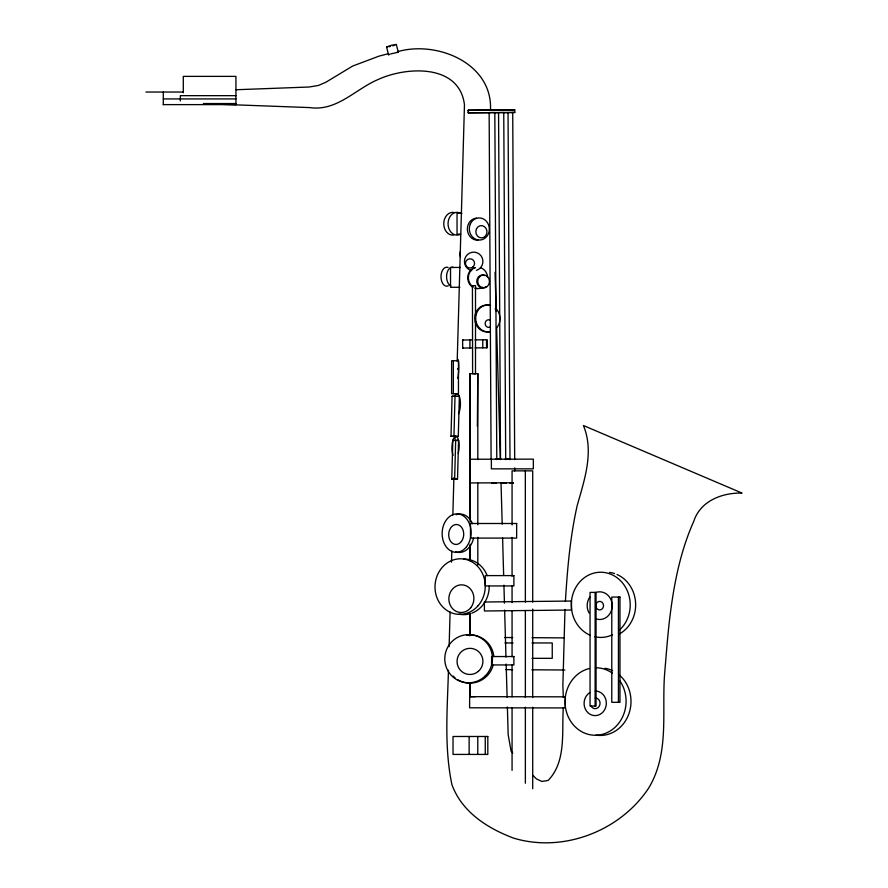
<?xml version="1.0" encoding="UTF-8"?>
<svg xmlns="http://www.w3.org/2000/svg" width="888" height="888" viewBox="0 0 888 888"><rect width="100%" height="100%" fill="white"/><g stroke="black" fill="none" stroke-linecap="round" stroke-linejoin="round"><path stroke-width="1.33" d="M563.303 707.825C561.66 732.045 566.5 761.515 548.14 780.441L541.88 781.462L536.441 778.92L532.767 775.257M458.286 436.441L451.004 436.308L452.081 396.259L459.362 396.381L458.286 436.441L455.344 436.441M451.77 478.876L452.813 440.37L455.677 440.37L458.563 440.459L457.531 478.965L451.77 478.876L457.531 478.965M455.022 396.259L453.946 436.308L451.004 436.308M454.645 478.876L455.677 440.37M448.451 670.274C447.43 708.424 444.033 746.941 451.914 784.648C461.915 812.02 487.368 828.238 513.508 838.094C563.269 853.202 620.534 830.957 648.873 787.789C669.985 752.269 661.405 710.977 664.768 671.939C666.588 650.782 668.054 629.57 670.995 608.524C675.058 578.765 681.374 549.017 693.706 521.489C700.199 500.965 722.155 492.563 742.046 493.084L583.427 425.53C594.316 451.803 584.393 479.897 577.167 505.672C570.118 537.074 567.343 569.23 565.412 601.298M449.117 646.708L450.094 612.054M451.515 562.16L451.826 551.071M452.847 515.04L453.901 477.611M455 438.805L455.078 436.03M457.198 361.183L464.468 104.773C459.44 63.77 406.815 66.4 378.255 79.443C355.422 89.055 336.874 111.555 309.757 107.592L222.355 104.351M564.99 609.412L562.87 685.27L563.303 697.335M457.786 369.308L457.753 368.576M388.589 54.856L386.558 46.986L391.319 45.288L396.314 44.467L398.346 52.337M396.314 44.467L395.715 44.855M490.054 112.687L468.242 112.798L468.22 110.245L514.774 109.868L514.796 112.421L511.877 112.576M468.242 112.798L514.796 112.421M514.774 109.868L468.22 110.245M388.733 54.701L389.943 54.168M392.807 45.832L393.972 45.488M390.931 53.846L398.146 52.27M388.089 53.791L379.198 56.077L352.669 66.045L325.996 82.173L318.481 85.448L309.091 87.013L236.13 89.743M389.099 46.742L390.287 46.476M397.269 51.759C436.852 40.127 492.962 63.303 490.465 110.245M491.108 459.651L489.144 112.61L491.985 112.532L494.827 112.576L496.792 459.618M500.521 459.651L498.557 112.61L501.154 112.543L503.751 112.576L505.705 459.618M510.001 459.651L508.036 112.61L510.378 112.543L512.72 112.576L514.685 459.629M475.502 321.412L475.502 373.659L472.605 373.682L472.427 285.659L475.502 285.659L475.502 315.906M469.663 519.225L470.107 373.637L470.107 521.966M477.811 459.64L477.811 373.682L477.367 426.395M475.247 696.669L469.663 696.669L469.597 707.792L565.312 707.936L565.367 696.825L469.663 696.669L469.663 682.805M494.738 112.587L493.994 112.621M512.642 112.587L512.032 112.621M475.502 373.659L474.68 373.693M387.268 47.042L386.558 46.986M502.985 112.621L503.751 112.576M463.358 348.14L462.704 348.063L462.615 340.037L472.438 339.904M475.013 339.86L487.157 339.782L487.246 347.819L475.102 347.896M462.704 348.063L472.527 347.93M494.15 112.665L498.235 112.643M503.696 112.621L507.781 112.598M491.375 459.14L491.375 468.853L533.344 468.853L533.344 459.14L469.974 459.24L470.107 482.95L513.375 482.761M495.482 459.129L500.943 459.107M505.039 459.085L510.5 459.063M494.083 483.083C502.586 483.172 485.592 483.105 494.083 483.205M145.954 92.041L183.294 92.041M235.942 95.66L180.353 95.66L180.353 100.921M163.292 98.923L235.942 98.923M203.396 103.563L235.942 103.563M163.292 104.618L235.942 104.618M461.949 213.331L457.043 213.331L457.043 234.155L460.728 234.155M460.45 267.454L450.527 267.454L450.527 287.29L459.862 287.29M459.362 396.381L452.081 396.259M596.059 592.396L590.054 592.396L590.054 706.004L596.059 706.004L596.059 592.396A13.842 12.51 89.4 0 1 612.187 605.239A13.842 12.51 89.4 0 1 596.836 619.136M504.972 642.956L513.075 642.956M531.99 642.956L552.247 642.956L552.258 658.33L532.001 658.33M469.663 373.67L477.811 373.682M504.506 637.517L512.764 637.573M532.023 637.684L563.669 637.884M505.705 669.63L512.587 669.674M531.845 669.796L564.868 669.996M452.813 440.37L458.563 440.459M462.615 340.037L463.281 340.115M512.742 753.179L511.088 751.115L508.169 734.676L507.381 706.981M495.06 272.239L496.159 311.011M496.625 327.617L500.355 459.151M501.021 482.684L502.197 524.22M502.597 538.072L503.651 575.457M503.929 585.148L504.44 603.141M504.628 610.067L505.971 657.142M506.16 664.058L507.104 697.291M486.502 339.704L486.591 347.741M482.728 339.76L482.817 347.796M469.874 339.938L469.952 347.974M514.729 467.921L514.663 470.895M468.409 110.101L468.431 112.654M618.437 597.058L618.437 702.319M595.127 592.396L595.127 706.004M532.711 602.164L532.711 470.862L512.065 470.862L512.065 524.941M532.711 609.068L532.711 697.524M532.711 707.203L532.711 788.744M525.33 470.862L525.363 602.164M525.363 610.456L525.363 697.524M525.363 707.203L525.363 783.216M512.065 537.429L512.065 576.245M512.065 585.958L512.065 602.597M512.065 610.911L512.065 656.665M512.065 664.99L512.065 696.88M512.065 707.969L512.065 770.373M485.259 736.485L485.259 754.423M477.811 483.205L477.811 524.786M477.811 537.262L477.811 564.99M477.777 736.485L477.777 754.423M470.107 544.144L470.107 560.783M470.107 613.464L470.107 635.642M470.107 682.772L470.107 696.636M469.663 545.565L469.663 559.429M469.663 613.497L469.663 635.675M469.142 736.485L469.142 754.423M453.335 360.739L453.335 393.739M235.942 104.706L235.942 76.379L183.294 76.379L183.294 92.752M163.292 92.041L163.292 104.706M460.461 257.032A11.366 10.823 -90 0 1 460.461 251.149M450.938 285.947A9.513 5.728 -90 0 1 446.731 274.448A9.513 5.728 -90 0 1 453.657 267.454M460.273 234.377A11.4 9.002 -90 0 1 448.052 223.454A11.4 9.002 -90 0 1 460.706 213.331M453.701 235.076A11.4 9.002 -90 0 1 443.756 223.454A11.4 9.002 -90 0 1 454.156 212.487M448.318 285.836A9.513 5.728 90 0 1 440.992 276.912A9.513 5.728 90 0 1 448.074 267.454M589.055 612.931A13.842 12.51 89.4 0 1 589.843 597.08M595.26 697.924A5.383 4.873 -87.7 0 1 599.411 706.004A5.383 4.873 -87.7 0 1 590.975 706.004M612.465 634.776A32.601 29.459 89.4 0 1 594.849 636.763M589.921 635.131A32.601 29.459 89.4 0 1 575.646 587.712A32.601 29.459 89.4 0 1 620.301 580.497A32.601 29.459 89.4 0 1 619.069 630.425M609.568 572.405A32.601 29.459 89.4 0 1 614.596 573.559M617.027 574.492A32.601 29.459 89.4 0 1 635.63 603.618A32.601 29.459 89.4 0 1 619.069 634.132M477.367 288.6A10.645 9.624 85.8 0 1 474.869 288.2M472.549 287.101A10.645 9.624 85.8 0 1 467.81 276.423A10.645 9.624 85.8 0 1 474.869 267.643M482.828 287.213A10.645 9.624 85.8 0 1 475.524 288.156M473.193 287.046A10.645 9.624 85.8 0 1 468.464 276.368A10.645 9.624 85.8 0 1 475.524 267.599M480.508 267.677A10.645 9.624 85.8 0 1 487.612 277.145M454.867 395.571A10.9 3.719 -88.3 0 1 459.951 398.523A10.9 3.719 -88.3 0 1 458.541 413.653M478.155 240.171A11.067 10.001 85.8 0 1 467.388 229.848A11.067 10.001 85.8 0 1 476.579 218.104M490.42 331.402A13.431 12.143 85.8 0 1 474.714 318.792A13.431 12.143 85.8 0 1 489.588 305.472M495.138 308.824A13.431 12.143 85.8 0 1 496.559 310.589M471.628 270.596A9.346 9.235 -77.9 0 1 465.9 256.466A9.346 9.235 -77.9 0 1 481.03 255.788A9.346 9.235 -77.9 0 1 476.412 270.385M490.376 331.601A13.431 12.143 85.8 0 1 475.691 318.137A13.431 12.143 85.8 0 1 490.565 305.405M496.126 308.747A13.431 12.143 85.8 0 1 496.736 327.728M490.42 326.906A3.841 3.474 85.8 0 1 485.159 323.587A3.841 3.474 85.8 0 1 490.331 320.257M604.972 668.287A33.755 30.514 -87.7 0 1 612.631 670.64M619.469 675.113A33.755 30.514 -87.7 0 1 628.493 714.884A33.755 30.514 -87.7 0 1 596.003 735.131M457.364 360.706A9.568 1.099 -88.4 0 1 458.785 365.368A9.568 1.099 -88.4 0 1 457.697 378.244M595.304 691.008A12.31 11.122 -87.7 0 1 605.638 707.525A12.31 11.122 -87.7 0 1 587.989 712.742A12.31 11.122 -87.7 0 1 589.732 692.651M596.07 667.765A33.755 30.514 -87.7 0 1 612.398 673.204M620.079 681.185A33.755 30.514 -87.7 0 1 609.989 731.113A33.755 30.514 -87.7 0 1 566.855 713.242A33.755 30.514 -87.7 0 1 589.454 668.498M453.135 455.289A10.556 3.596 -88.3 0 1 452.858 440.492A10.556 3.596 -88.3 0 1 457.953 438.517A10.556 3.596 -88.3 0 1 458.23 453.302M486.125 286.724A6.482 5.872 85.8 0 1 476.789 282.129A6.482 5.872 85.8 0 1 484.937 275.558M466.489 635.231A24.109 23.832 -77.9 0 1 493.828 656.51M493.106 665.267A24.109 23.832 -77.9 0 1 458.086 679.897M455.011 677.755A24.109 23.832 -77.9 0 1 453.169 676.068M463.88 559.096A27.806 25.119 -85.8 0 1 487.223 575.657M489.21 586.235A27.806 25.119 -85.8 0 1 472.028 613.097M470.784 613.541A27.806 25.119 -85.8 0 1 459.052 614.174M456.288 514.685A19.236 14.452 -87.4 0 1 470.152 519.658M470.784 520.568A19.236 14.452 -87.4 0 1 472.372 523.643M473.526 538.228A19.236 14.452 -87.4 0 1 455.544 551.814M500.743 483.139L505.838 483.128L500.743 483.139M510.212 483.139L513.075 483.183L510.212 483.139M571.484 601.032L484.371 602.009L484.426 610.988L571.539 610.023L571.484 601.032M458.452 360.739L451.615 360.739L451.615 393.739L458.452 393.739L458.452 360.739M516.649 523.498L470.485 523.498L470.485 538.084L516.649 538.084L516.649 523.498M513.886 575.602L485.259 575.602L485.259 585.947L513.886 585.947L513.886 575.602M619.968 597.058L611.788 597.058L611.788 702.319L619.968 702.319L619.968 597.058M513.886 656.543L491.608 656.543L491.608 664.946L513.886 664.946L513.886 656.543M487.812 736.485L453.035 736.485L453.035 754.423L487.812 754.423L487.812 736.485M478.044 605.783A27.806 25.119 -85.8 0 0 466.444 559.584A27.806 25.119 -85.8 0 0 435.908 594.383A27.806 25.119 -85.8 0 0 478.044 605.783M485.392 675.757A24.109 23.832 -77.9 0 0 474.891 635.431A24.109 23.832 -77.9 0 0 445.554 664.946A24.109 23.832 -77.9 0 0 485.392 675.757M466.566 546.697A19.236 14.452 -87.4 0 0 460.728 514.541A19.236 14.452 -87.4 0 0 442.546 538.084A19.236 14.452 -87.4 0 0 466.566 546.697M470.296 224.087A11.067 10.001 85.8 0 0 480.119 240.026A11.067 10.001 85.8 0 0 487.579 222.855A11.067 10.001 85.8 0 0 470.296 224.087M473.226 266.666A4.618 4.562 -77.9 0 0 471.217 258.952A4.618 4.562 -77.9 0 0 465.612 264.602A4.618 4.562 -77.9 0 0 473.226 266.666M476.468 228.838A6.149 5.561 85.8 0 0 481.64 237.906A6.149 5.561 85.8 0 0 486.102 228.527A6.149 5.561 85.8 0 0 476.468 228.838M596.314 603.551A4.285 3.874 89.4 0 0 599.733 609.934A4.285 3.874 89.4 0 0 603.008 603.474A4.285 3.874 89.4 0 0 596.314 603.551M478.998 277.3A6.482 5.872 85.8 0 0 482.75 287.801A6.482 5.872 85.8 0 0 489.055 279.087A6.482 5.872 85.8 0 0 478.998 277.3M470.74 607.703A13.842 12.51 -85.8 0 0 463.88 585.081A13.842 12.51 -85.8 0 0 449.495 603.252A13.842 12.51 -85.8 0 0 470.74 607.703M478.266 671.406A13.076 12.92 -77.9 0 0 474.425 649.117A13.076 12.92 -77.9 0 0 457.242 663.713A13.076 12.92 -77.9 0 0 478.266 671.406M461.383 541.536A10.001 7.515 -87.4 0 0 458.341 524.819A10.001 7.515 -87.4 0 0 448.895 537.051A10.001 7.515 -87.4 0 0 461.383 541.536"/></g></svg>
